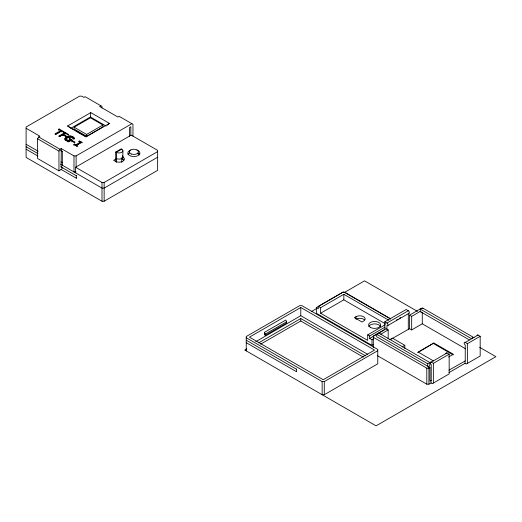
<?xml version="1.0" encoding="UTF-8"?>
<svg xmlns="http://www.w3.org/2000/svg" width="522" height="522" viewBox="0 0 522 522"><rect width="100%" height="100%" fill="white"/><g stroke="black" fill="none" stroke-linecap="round" stroke-linejoin="round"><path stroke-width="0.78" d="M90.782 112.615L67.599 125.998L70.94 128.255L90.423 117.006L90.782 112.615L109.463 123.394L107.232 125.176M65.041 138.65C66.477 135.139 72.551 135.041 74.385 138.33L74.385 139.067C72.839 135.439 64.467 136.033 65.38 140.314L65.041 138.65L65.041 139.387M66.137 138.741L66.712 139.752L68.069 140.496L68.924 140.718L70.574 139.765L70.574 140.503L68.924 141.455L67.201 140.823L66.183 139.824C65.707 136.092 72.61 135.368 73.498 138.839L74.385 138.33M66.248 138.395L66.183 139.824M62.02 167.216A1.507 0.874 -60 0 1 61.094 169.604L58.96 170.838L37.604 158.505L37.604 138.78L38.674 136.934L39.9 136.222L26.1 128.255M58.96 170.838L58.96 151.112L60.023 149.259L61.25 148.555L73.987 155.902L76.121 155.902L131.903 123.694M428.418 367.449L429.841 364.982L429.841 362.516L378.809 333.056M417.574 352.735L433.847 343.013L453.331 354.262L448.555 357.015M66.248 139.133L66.496 138.043M63.651 132.392L64.35 131.988L59.149 128.986L58.451 129.391L63.704 132.353M58.451 130.135L59.149 129.73L59.149 128.986M100.89 105.79L99.656 106.501L117.868 117.013L119.094 116.302L132.973 124.314L132.973 136.151M55.188 133.795L60.637 130.65L60.637 131.394L55.188 134.539L55.188 133.795L56.024 134.278L61.472 131.133L61.472 131.877M59.006 136.744L59.006 136.001L65.152 132.451L68.689 134.493L67.984 134.898M74.144 127.211L90.423 117.815L102.919 125.026L102.919 126.872L86.632 136.275L74.144 129.065L74.144 127.211L86.632 134.428L102.919 125.026M59.691 136.346L65.152 133.195L68.095 134.891M63.475 135.126L63.475 134.382L65.909 135.792L65.909 136.529L62.777 134.787L59.841 136.483L59.006 136.001M63.475 134.382L65.283 133.338L65.283 134.076M65.211 136.196L65.909 135.792M69.902 138.584L69.902 139.322L69.217 139.72L69.217 138.976L69.902 138.584L72.082 139.844L69.446 141.364L67.136 140.783L65.38 139.576M71.945 141.194L72.623 140.803L74.842 142.088L74.842 142.826L71.945 141.194L71.945 141.938M74.163 142.473L74.842 142.088M62.32 165.193L62.32 151.634L61.25 151.021L61.094 167.138A1.507 0.874 -60 0 1 61.85 167.06M109.463 123.394L86.274 136.784L67.599 125.998M81.98 142.904L81.98 142.173L79.383 141.018L78.626 141.455L80.401 142.134L80.401 142.871L75.71 145.579L75.71 144.842L80.401 142.134M75.71 144.842L74.352 144.059L73.654 144.464L77.191 146.506L77.889 146.101L76.532 145.318L76.532 146.049M73.654 145.194L74.352 144.79L74.352 144.059M76.532 145.318L81.98 142.173M75.586 172.854L75.586 167.223L131.211 135.107L157.631 150.362L157.631 170.361L104.146 201.244L102.005 201.244L26.1 157.416L26.1 127.022L79.585 96.146L81.726 96.146L83.859 97.379L85.086 96.668L101.953 106.403L101.953 107.982M115.78 151.993L121.228 148.848L121.756 149.155A3.85 2.225 0 0 1 121.756 152.3A3.85 2.225 0 0 1 116.315 152.3L115.78 151.993L115.78 161.755M121.756 149.155L116.315 152.3L116.315 162.401M116.399 158.76L113.646 160.345L115.245 161.272A5.357 3.093 0 0 0 122.827 161.272A5.357 3.093 0 0 0 122.827 156.894L122.827 159.386A5.357 3.093 0 0 1 123.681 160.032M75.586 167.223L102.005 182.478L104.146 182.478L157.631 151.595M157.631 157.226L104.146 188.109L102.005 188.109L60.539 164.169M300.789 307.491L249.438 337.14L323.209 379.729L374.568 350.079L300.789 307.491L300.789 315.693L367.54 354.229M264.439 332.364L285.788 320.038L286.643 321.761L286.643 322.994L265.293 335.326L264.439 334.83L264.439 332.364L265.293 334.093L265.293 335.326M265.293 334.093L286.643 321.761M255.767 341.688L300.789 315.693M373.361 344.553L371.971 345.355L316.345 313.239L316.345 307.608L318.322 308.75L318.322 306.368L343.515 291.824L390.645 319.033M316.345 307.608L342.765 292.353L344.898 292.353L390.645 318.766M246.854 348.8L244.74 350.021L376.088 425.854L495.9 356.683L479.659 347.306M311.693 311.366L316.626 308.522M344.109 292.646L364.552 280.849L417.515 311.425M258.573 342.902L300.789 318.524L365.439 355.847M318.322 306.368L320.612 307.693L343.835 294.284L388.805 320.254M260.68 344.148L300.789 320.991L363.332 357.1M320.612 307.693L320.612 313.239L343.835 299.837L385.295 323.77M356.004 316.697L354.405 317.624L361.981 321.996L363.586 321.076A5.357 3.093 0 0 0 363.586 316.697A5.357 3.093 0 0 0 356.004 316.697L356.004 319.19A5.357 3.093 0 0 1 364.434 319.829M384.818 329.708L384.818 321.82L406.168 309.494L408.302 310.727A1.507 0.874 60 0 1 409.359 312.41A1.507 0.874 60 0 1 408.582 313.311M384.818 321.82L386.952 323.053L408.302 310.727M320.612 313.239L367.697 340.422L367.697 334.876L385.288 324.717M396.596 319.953L397.973 319.157M399.35 318.361L400.726 317.565M367.697 334.876L369.674 336.011L385.066 327.124M387.709 325.597L409.059 313.265M465.598 348.827L422.265 323.81L411.669 329.93L409.529 328.697L409.529 315.131L421.195 308.398L423.329 308.398M369.674 336.011L369.674 338.393L384.368 329.911M420.288 311.575L420.288 309.109L422.422 307.876L474.002 337.656M380.688 334.25L388.179 329.924L388.179 338.7M409.529 315.131L411.669 316.365L420.132 311.477L469.252 339.842M369.674 338.393L371.971 339.724L373.361 338.922M389.686 339.757L392.44 338.165L404.818 345.316L404.818 348.428M390.397 339.554L409.529 328.697M246.234 337.754L322.146 381.582L324.279 381.582L377.765 350.699M402.064 346.902L404.818 345.316M322.146 381.582L322.146 394.71L324.279 394.71L377.765 363.834L377.765 349.466L301.86 305.638L299.726 305.638L246.234 336.52L246.234 350.888M433.847 343.013L418.148 352.069L433.462 360.911M377.536 355.743L426.8 384.185L428.934 384.185L431.068 382.952L432.294 383.663L449.168 373.922L449.168 354.197L447.028 352.963L431.231 362.085A1.507 0.874 60 0 0 430.161 362.705A1.507 0.874 60 0 0 431.231 364.552L431.231 380.577L430.004 381.106L430.004 367.54L376.675 336.755L376.675 334.289L427.707 363.749L429.841 362.516M473.454 337.336L471.32 338.569L420.288 309.109M448.972 370.15L465.239 360.943L465.239 344.918A1.507 0.874 60 0 1 464.169 343.071A1.507 0.874 60 0 1 465.239 342.452L478.048 335.059L480.181 336.292L480.181 356.017L466.303 364.03L465.076 363.319L448.972 372.617M431.231 362.085L433.364 363.319L449.168 354.197M465.239 342.452L467.373 343.685L480.181 336.292M373.308 337.277L426.8 368.16L428.934 368.16L430.004 367.54M76.121 171.927L73.987 171.927L73.987 155.902M81.145 142.428L79.383 141.749L79.383 141.018M90.423 117.006L106.116 126.07M420.132 311.477L422.265 312.711L422.265 323.81M137.723 153.69L139.818 154.897M70.94 128.255L74.352 130.226M75.716 131.015L85.954 136.927M121.228 158.466L122.827 159.386M433.482 343.548L453.155 354.908M69.217 138.976L71.54 140.268M388.179 329.924L386.045 328.697L373.308 336.044L373.308 347.698M38.674 136.934L60.023 149.259M60.519 150.414L62.633 151.634M37.604 138.78L58.96 151.112M60.917 161.918L62.327 162.733M26.1 144.281L38.165 151.25M26.1 146.747L37.949 153.592M60.944 166.864L76.277 175.718A1.507 0.874 -60 0 1 76.558 175.601M26.1 149.214L37.949 156.052M60.944 169.33L76.277 178.185A1.507 0.874 -60 0 0 76.558 177.982M246.234 340.22L296.411 369.191A1.507 0.874 -60 0 1 296.692 369.074M246.234 342.686L296.411 371.657A1.507 0.874 -60 0 0 296.692 371.455M467.373 343.685L467.373 363.41M465.076 360.852L465.076 363.319M433.364 363.319L433.364 383.044M431.068 380.486L431.068 382.952M428.934 368.16L428.934 384.185M427.707 363.749L427.707 366.216M426.8 368.16L426.8 384.185M411.669 316.365L411.669 329.93M408.302 313.193L408.302 329.219M386.952 329.526L386.952 325.519A1.507 0.874 60 0 0 388.016 324.906A1.507 0.874 60 0 0 386.952 323.053M371.971 339.724L371.971 345.355M343.835 294.284L343.835 299.837M324.279 381.582L324.279 394.71M300.789 318.524L300.789 320.991M296.411 369.191L296.411 371.657M130.839 135.596L130.839 126.781L129.613 127.485L129.613 136.262M122.885 150.727L122.885 156.894M121.756 157.683L121.756 162.407M104.146 182.478L104.146 201.244M102.005 182.478L102.005 201.244M86.632 134.428L86.632 136.275M76.277 175.718L76.277 178.185M76.121 155.902L76.121 167.125M74.157 137.906L74.157 138.65M73.824 137.501L73.824 138.239M73.374 137.116L73.374 137.854M73.367 138.369L73.367 139.106M73.106 137.932L73.106 138.676L72.721 137.54M72.826 136.757L72.826 137.495M72.623 140.803L72.623 141.547M72.095 136.392L72.095 137.129M71.331 136.138L71.331 136.875M70.548 135.988L70.548 136.725M70.483 136.601L70.483 137.338M69.889 136.575L69.889 137.319M69.733 135.942L69.733 136.679M69.289 136.64L69.289 137.377M68.911 136.001L68.911 136.744M68.924 140.718L68.924 141.455M68.636 141.247L68.636 141.984M68.493 140.627L68.493 141.364M68.114 136.17L68.114 136.908M68.069 137.018L68.069 137.756M68.069 140.496L68.069 141.234M67.449 137.332L67.449 138.076M67.331 136.444L67.331 137.188M67.201 140.085L67.201 140.823M67.136 140.783L67.136 141.521M66.901 137.691L66.901 138.428M66.712 139.752L66.712 140.496M66.568 136.829L66.568 137.567M66.372 139.42L66.372 140.164M65.909 137.266L65.909 138.004M65.439 137.717L65.439 138.454M65.152 132.451L65.152 133.195M65.146 138.18L65.146 138.917M65.113 139.12L65.113 139.857M62.777 134.787L62.777 135.524M61.25 148.555L61.25 151.021M445.964 353.583A1.507 0.874 60 0 1 445.997 353.283M446.108 353.048A1.507 0.874 60 0 1 447.028 352.963M477.017 335.378A1.507 0.874 60 0 1 478.048 335.059M368.786 326.498A6.042 3.484 0 0 1 374.62 323.908A6.042 3.484 0 0 1 380.453 326.498M136.888 150.042A6.042 3.484 0 0 1 138.493 155.308A6.042 3.484 0 0 1 129.241 155.308A6.042 3.484 0 0 1 130.846 150.042M128.034 154.629A6.042 3.484 0 0 1 129.593 153.063M138.134 153.063A6.042 3.484 0 0 1 139.7 154.629M122.37 155.784A3.85 2.225 0 0 1 121.378 158.655A3.85 2.225 0 0 1 116.315 158.466M370.352 327.398A6.042 3.484 0 0 0 380.453 325.832A6.042 3.484 0 0 0 373.06 321.565A6.042 3.484 0 0 0 370.352 327.398M131.603 154.094A4.528 2.617 0 0 0 138.395 151.83A4.528 2.617 0 0 0 131.603 149.566A4.528 2.617 0 0 0 131.603 154.094"/></g></svg>
